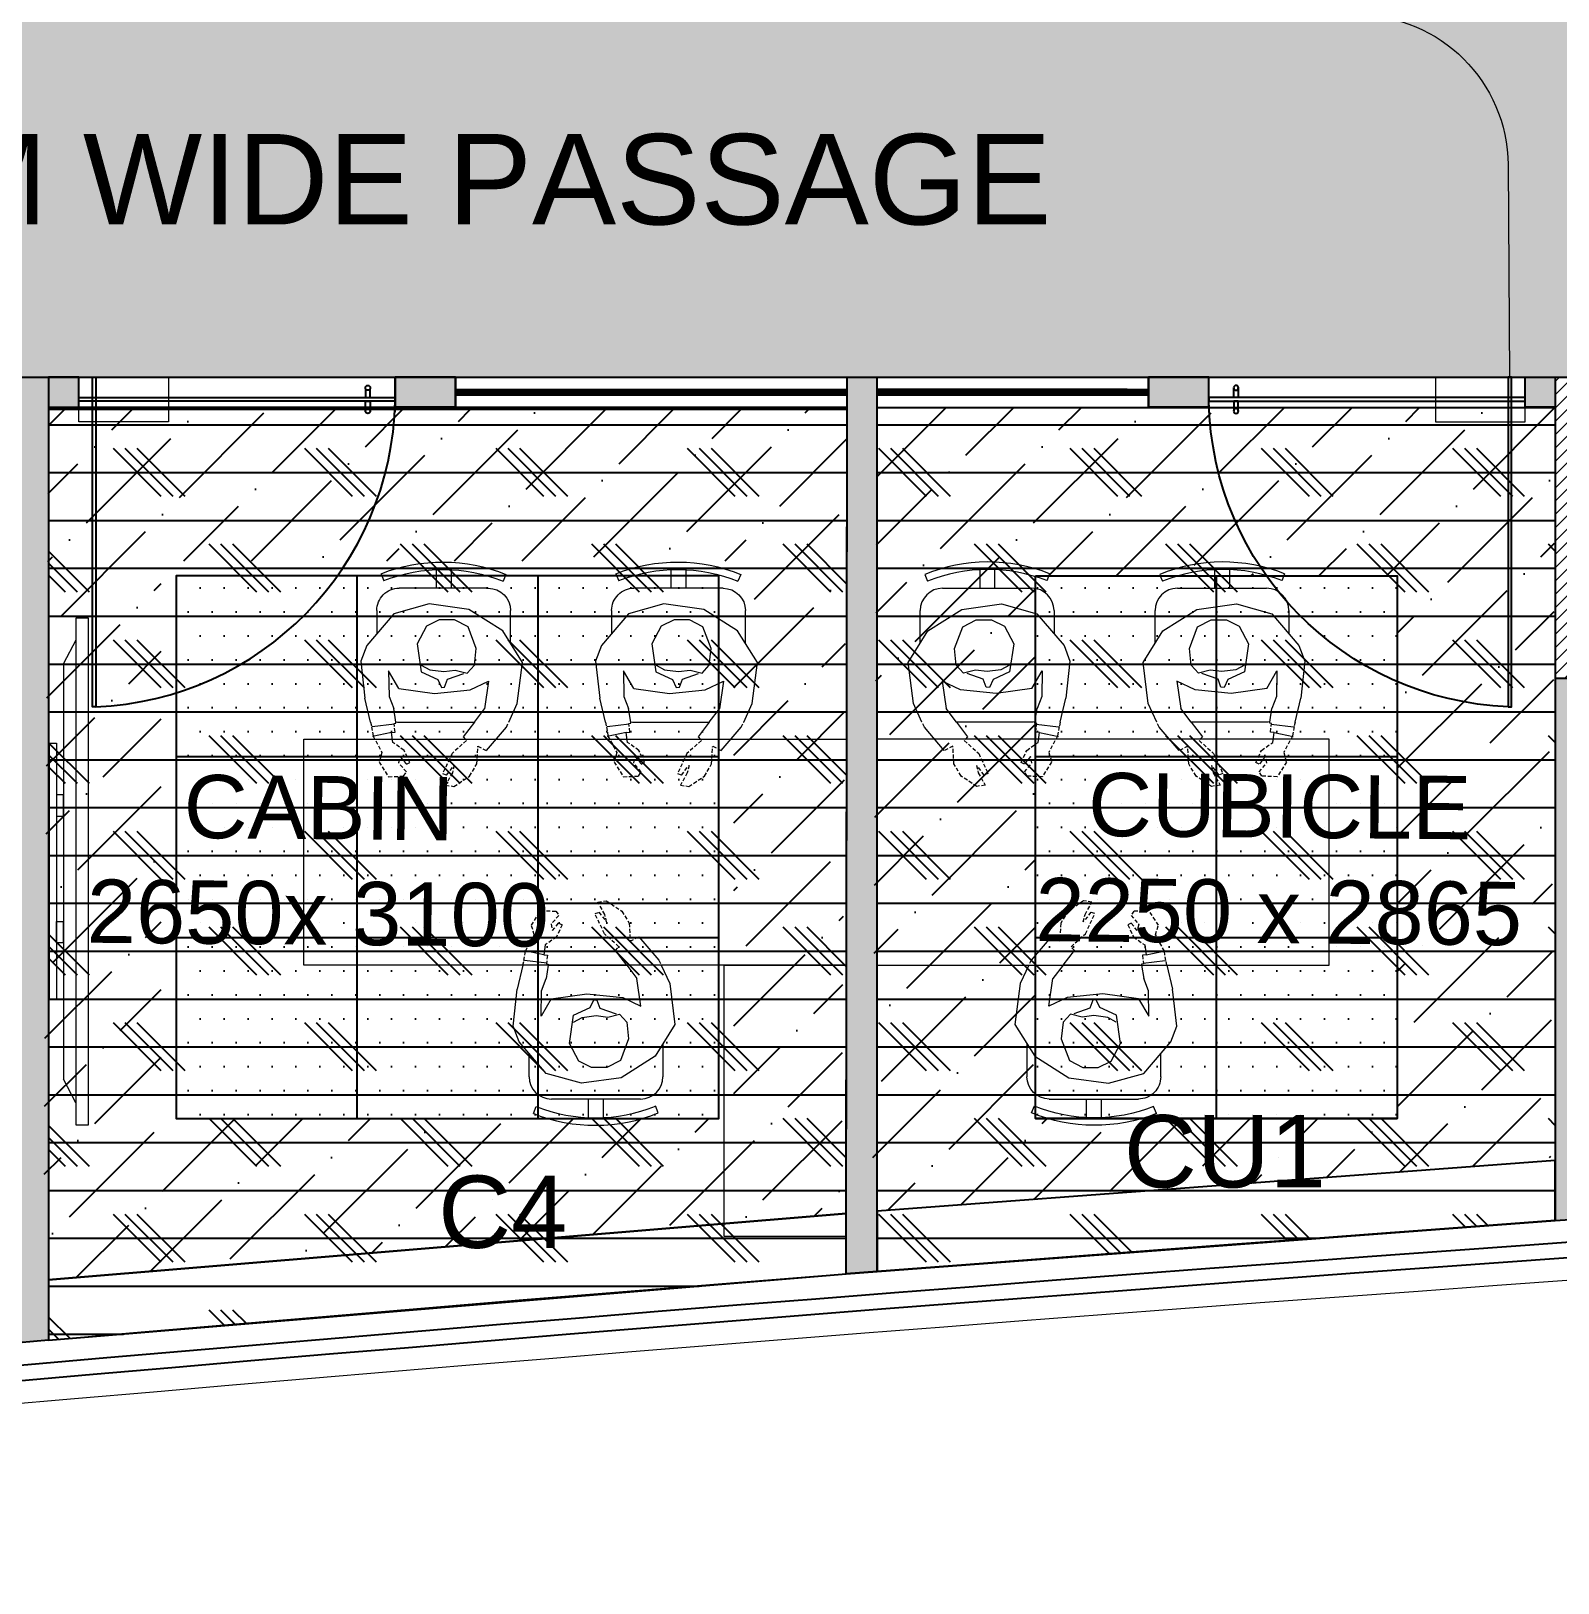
# Model space of a CAD drawing. Header units: millimetres. Extents: x 263321 to 2483465, y 33647 to 614421.
# Drawn here: x 2345339 to 2350406, y 376682 to 381830 of the extents above; entities that cross this region are included whole.
import ezdxf

# ---------------------------------------------------------------- set-up
doc = ezdxf.new("R2010")
doc.units = ezdxf.units.MM
doc.linetypes.add('( Hidden )', pattern=[0.375, 0.25, -0.125])
doc.linetypes.add('DASHED', pattern=[0.75, 0.5, -0.25])
for name, color, linetype, lineweight in [('A-DOOR-FULL', 40, 'Continuous', 18), ('A-FURN-HUMAN', 252, 'Continuous', 9), ('A-FURN-MODULAR-', 6, 'Continuous', 9), ('A-FURN-MODULAR-CHAIR', 5, 'Continuous', 5), ('A-FURN-MODULAR-TABLETOP', 250, 'Continuous', 13), ('A-GLASS PARTITION', 5, 'Continuous', 18), ('A-GYPSUM PARTITION', 250, 'Continuous', 35), ('A-PLAN-COLUMN', 3, 'Continuous', 0), ('A-PLAN-RCC-HATCH', 8, 'Continuous', 13), ('A-PLAN-THIN', 251, 'Continuous', 15), ('PARTITION DIM.', 7, 'Continuous', 30), ('TOA- AV', 7, 'Continuous', 9), ('TOA-FL-CPT-1', 8, 'Continuous', 5)]:
    doc.layers.add(name, color=color, linetype=linetype, lineweight=lineweight)
for name, color, linetype in [('A-PLAN -GLASS FRAME', 4, 'Continuous'), ('A-PLAN-TEXT', 4, 'Continuous'), ('CEILING TOA', 250, 'Continuous'), ('DOOR', 5, 'Continuous'), ('FIN WALL GRAPHIC', 10, 'Continuous'), ('FLOORING TOA', 7, 'Continuous'), ('PARTITION GYPSUM', 250, 'Continuous'), ('TEXT', 250, 'Continuous'), ('TOA-FC-MODULAR', 7, 'Continuous')]:
    doc.layers.add(name, color=color, linetype=linetype)
doc.styles.add('ARIAL', font='arial.ttf')
pattern_1 = [(45, (13069.08, -8478.74), (84.189901, 308.696304), [396.875, -79.375, 0, -79.375])]
pattern_2 = [(0, (13069.08, -8478.74), (39.6875, 79.375), [0, -79.375])]

# ---------------------------------------------------------------- blocks, each defined once
blk = doc.blocks.new('Human Figure')
at = {"layer": 'A-FURN-HUMAN', "lineweight": 5}
for p, q in [((4616.22, 5779.49), (4621.49, 5780.21, 0)), ((4616.22, 5779.49), (4621.49, 5780.21, 0)), ((4621.49, 5780.21, 0), (4626.18, 5778.89, 0)), ((4621.49, 5780.21, 0), (4626.18, 5778.89, 0)), ((4611.71, 5776.63, 0), (4616.22, 5779.49)), ((4611.71, 5776.63, 0), (4616.22, 5779.49)), ((4626.18, 5778.89, 0), (4629.77, 5774.69, 0)), ((4626.18, 5778.89, 0), (4629.77, 5774.69, 0)), ((4609.08, 5772.43, 0), (4611.71, 5776.63, 0)), ((4609.08, 5772.43, 0), (4611.71, 5776.63, 0)), ((4629.77, 5774.69, 0), (4630.56, 5772.63, 0)), ((4629.77, 5774.69, 0), (4630.56, 5772.63, 0)), ((4609.78, 5766.99, 0), (4609.08, 5772.43, 0)), ((4609.78, 5766.99, 0), (4609.08, 5772.43, 0)), ((4630.56, 5772.63, 0), (4630.01, 5767.72, 0)), ((4630.56, 5772.63, 0), (4630.01, 5767.72, 0)), ((4616.02, 5768.83), (4613.59, 5769.99, 0)), ((4613.59, 5769.99, 0), (4614.12, 5766.32, 0)), ((4616.02, 5768.83), (4613.59, 5769.99, 0)), ((4613.59, 5769.99, 0), (4614.12, 5766.32, 0)), ((4626.86, 5771.32, 0), (4626.81, 5767.94)), ((4626.86, 5771.32, 0), (4626.81, 5767.94)), ((4620.77, 5768.32, 0), (4616.02, 5768.83)), ((4620.77, 5768.32, 0), (4616.02, 5768.83)), ((4625.5, 5769.01, 0), (4620.77, 5768.32, 0)), ((4625.5, 5769.01, 0), (4620.77, 5768.32, 0)), ((4626.81, 5767.94), (4626.19, 5766.32, 0)), ((4626.81, 5767.94), (4626.19, 5766.32, 0)), ((4629.26, 5764.54), (4630.01, 5767.72, 0)), ((4629.26, 5764.54), (4630.01, 5767.72, 0)), ((4610.91, 5764.54), (4609.78, 5766.99, 0)), ((4610.91, 5764.54), (4609.78, 5766.99, 0)), ((4615.48, 5764.54), (4614.12, 5766.32, 0)), ((4615.48, 5764.54), (4614.12, 5766.32, 0)), ((4625.89, 5764.54), (4626.19, 5766.32, 0)), ((4625.89, 5764.54), (4626.19, 5766.32, 0)), ((4613.88, 5760.76, 0), (4611.23, 5763.85, 0)), ((4613.88, 5760.76, 0), (4611.23, 5763.85, 0)), ((4615.48, 5764.54), (4616.97, 5762.59)), ((4615.48, 5764.54), (4616.97, 5762.59)), ((4626.5, 5763.17, 0), (4626.01, 5763.22, 0)), ((4626.5, 5763.17, 0), (4626.01, 5763.22, 0)), ((4626.32, 5761.85, 0), (4626.5, 5763.17, 0)), ((4626.32, 5761.85, 0), (4626.5, 5763.17, 0))]:
    blk.add_line(p, q, dxfattribs=at)
at = {"layer": 'A-FURN-HUMAN', "linetype": '( Hidden )', "lineweight": 5, "ltscale": 2}
for p, q in [((4611.23, 5763.85, 0), (4610.91, 5764.54, 0)), ((4611.23, 5763.85, 0), (4610.91, 5764.54, 0)), ((4626.01, 5763.22, 0), (4626.14, 5764.36, 0)), ((4626.01, 5763.22, 0), (4626.14, 5764.36, 0)), ((4629.12, 5763.93, 0), (4628.92, 5762.69, 0)), ((4629.12, 5763.93, 0), (4628.92, 5762.69, 0)), ((4629.26, 5764.54, 0), (4629.12, 5763.93, 0)), ((4629.26, 5764.54, 0), (4629.12, 5763.93, 0)), ((4616.97, 5762.59), (4616.53, 5762.09)), ((4616.97, 5762.59), (4616.53, 5762.09)), ((4616.53, 5762.09), (4618.44, 5760.37, 0)), ((4616.53, 5762.09), (4618.44, 5760.37, 0)), ((4624.81, 5760.79, 0), (4626.32, 5761.85, 0)), ((4624.81, 5760.79, 0), (4626.32, 5761.85, 0)), ((4628.92, 5762.69, 0), (4627.75, 5760.5, 0)), ((4628.92, 5762.69, 0), (4627.75, 5760.5, 0)), ((4615.02, 5761.34, 0), (4613.88, 5760.76, 0)), ((4615.02, 5761.34, 0), (4613.88, 5760.76, 0)), ((4615.16, 5758.98, 0), (4615.02, 5761.34, 0)), ((4615.16, 5758.98, 0), (4615.02, 5761.34, 0)), ((4618.44, 5760.37, 0), (4619.69, 5757.7, 0)), ((4618.44, 5760.37, 0), (4619.69, 5757.7, 0)), ((4624.06, 5759.18, 0), (4624.81, 5760.79, 0)), ((4624.06, 5759.18, 0), (4624.81, 5760.79, 0)), ((4625.32, 5759.95, 0), (4624.51, 5758.96, 0)), ((4625.32, 5759.95, 0), (4624.51, 5758.96, 0)), ((4625.51, 5759.11, 0), (4625.32, 5759.95, 0)), ((4625.51, 5759.11, 0), (4625.32, 5759.95, 0)), ((4627.75, 5760.5, 0), (4628.12, 5759.23, 0)), ((4627.75, 5760.5, 0), (4628.12, 5759.23, 0)), ((4616.12, 5757.36), (4615.16, 5758.98, 0)), ((4616.12, 5757.36), (4615.16, 5758.98, 0)), ((4619.17, 5757.51, 0), (4618.16, 5758.8, 0)), ((4618.16, 5758.8, 0), (4618.39, 5757.81, 0)), ((4619.17, 5757.51, 0), (4618.16, 5758.8, 0)), ((4618.16, 5758.8, 0), (4618.39, 5757.81, 0)), ((4618.39, 5757.81, 0), (4619.31, 5756.18, 0)), ((4618.39, 5757.81, 0), (4619.31, 5756.18, 0)), ((4619.69, 5757.7, 0), (4619.17, 5757.51, 0)), ((4619.69, 5757.7, 0), (4619.17, 5757.51, 0)), ((4624.51, 5758.96, 0), (4624.06, 5759.18, 0)), ((4624.51, 5758.96, 0), (4624.06, 5759.18, 0)), ((4624.5, 5757.93, 0), (4625.51, 5759.11, 0)), ((4624.5, 5757.93, 0), (4625.51, 5759.11, 0)), ((4624.87, 5757.37, 0), (4624.5, 5757.93, 0)), ((4624.87, 5757.37, 0), (4624.5, 5757.93, 0)), ((4628.12, 5759.23, 0), (4626.89, 5757.28, 0)), ((4628.12, 5759.23, 0), (4626.89, 5757.28, 0)), ((4618.19, 5756, 0), (4616.12, 5757.36)), ((4618.19, 5756, 0), (4616.12, 5757.36)), ((4619.31, 5756.18, 0), (4618.19, 5756, 0)), ((4619.31, 5756.18, 0), (4618.19, 5756, 0)), ((4626.89, 5757.28, 0), (4624.87, 5757.37, 0)), ((4626.89, 5757.28, 0), (4624.87, 5757.37, 0))]:
    blk.add_line(p, q, dxfattribs=at)
at = {"layer": 'A-FURN-HUMAN', "linetype": '( Hidden )', "lineweight": 5, "ltscale": 3}
for p, q in [((4625.9, 5764.39, 0), (4625.89, 5764.57, 0)), ((4625.9, 5764.39, 0), (4625.89, 5764.57, 0)), ((4626.14, 5764.36, 0), (4625.9, 5764.39, 0)), ((4626.14, 5764.36, 0), (4625.9, 5764.39, 0))]:
    blk.add_line(p, q, dxfattribs=at)
at = {"layer": 'A-FURN-HUMAN', "lineweight": 5, "elevation": 0}
for points in [[(4622.54, 5772.08), (4621.4, 5771.49), (4619.55, 5771.23), (4618.01, 5771.43), (4616.44, 5771.03), (4615.47, 5772.11), (4615.23, 5774.3), (4616.32, 5777.18), (4618.11, 5778.11), (4620.14, 5778.11), (4621.85, 5777.26), (4623.09, 5774.92), (4622.55, 5771.19), (4620.35, 5770.17), (4619.86, 5769.12), (4619.43, 5769.17), (4619.04, 5770.23), (4616.9, 5771)], [(4622.54, 5772.08), (4621.4, 5771.49), (4619.55, 5771.23), (4618.01, 5771.43), (4616.44, 5771.03), (4615.47, 5772.11), (4615.23, 5774.3), (4616.32, 5777.18), (4618.11, 5778.11), (4620.14, 5778.11), (4621.85, 5777.26), (4623.09, 5774.92), (4622.55, 5771.19), (4620.35, 5770.17), (4619.86, 5769.12), (4619.43, 5769.17), (4619.04, 5770.23), (4616.9, 5771)], [(4625.5, 5769.01), (4626.86, 5771.32)], [(4625.5, 5769.01), (4626.86, 5771.32)], [(4626.09, 5764.27), (4629.04, 5763.91)], [(4626.09, 5764.27), (4629.04, 5763.91)], [(4626.5, 5763.17), (4629.02, 5762.63)], [(4626.5, 5763.17), (4629.02, 5762.63)]]:
    blk.add_lwpolyline(points, dxfattribs=at)
at = {"layer": 'A-FURN-MODULAR-CHAIR', "color": 18, "lineweight": 15, "true_color": 0x000000}
for p, q in [((4613.64, 5782.3, 0), (4625.48, 5782.3, 0)), ((4610.68, 5774.98, 0), (4610.68, 5779.34, 0)), ((4628.44, 5779.34, 0), (4628.44, 5776.24, 0))]:
    blk.add_line(p, q, dxfattribs=at)
at = {"layer": 'A-FURN-MODULAR-CHAIR', "lineweight": 15}
for p, q in [((4613.64, 5782.3, 0), (4625.48, 5782.3, 0)), ((4610.68, 5774.98, 0), (4610.68, 5779.34, 0)), ((4628.44, 5779.34, 0), (4628.44, 5776.24, 0))]:
    blk.add_line(p, q, dxfattribs=at)
at = {"layer": 'A-FURN-MODULAR-CHAIR', "color": 18, "lineweight": 15, "true_color": 0x000000, "elevation": 0}
for points in [[(4618.58, 5784.79), (4618.58, 5782.3)], [(4620.56, 5784.79), (4620.56, 5782.3)], [(4627.86, 5784.22), (4627.49, 5783.3)], [(4611.29, 5784.13), (4611.67, 5783.22)]]:
    blk.add_lwpolyline(points, dxfattribs=at)
at = {"layer": 'A-FURN-MODULAR-CHAIR', "lineweight": 15, "elevation": 0}
for points in [[(4618.58, 5784.79), (4618.58, 5782.3)], [(4620.56, 5784.79), (4620.56, 5782.3)], [(4627.86, 5784.22), (4627.49, 5783.3)], [(4611.29, 5784.13), (4611.67, 5783.22)]]:
    blk.add_lwpolyline(points, dxfattribs=at)
at = {"layer": 'A-FURN-MODULAR-CHAIR', "color": 18, "lineweight": 15, "true_color": 0x000000, "elevation": 0}
blk.add_lwpolyline([(4625.89, 5764.57, -0.034638), (4625.48, 5764.54), (4615.48, 5764.54)], format="xyb", dxfattribs=at)
at = {"layer": 'A-FURN-MODULAR-CHAIR', "lineweight": 15, "elevation": 0}
blk.add_lwpolyline([(4625.89, 5764.57, -0.034638), (4625.48, 5764.54), (4615.48, 5764.54)], format="xyb", dxfattribs=at)
at = {"layer": 'A-FURN-MODULAR-CHAIR', "color": 18, "lineweight": 15, "true_color": 0x000000}
for centre, radius, start, end in [((4619.68, 5763.49, 0), 22.29, 68.458, 112.0994), ((4619.68, 5763.49, 0), 21.3, 68.4839, 112.0994), ((4613.64, 5779.34, 0), 2.96, 90.0001, 180.0001), ((4625.48, 5779.34, 0), 2.96, 0.0001, 90.0001)]:
    blk.add_arc(centre, radius, start, end, dxfattribs=at)
at = {"layer": 'A-FURN-MODULAR-CHAIR', "lineweight": 15}
for centre, radius, start, end in [((4619.68, 5763.49, 0), 22.29, 68.458, 112.0994), ((4619.68, 5763.49, 0), 21.3, 68.4839, 112.0994), ((4613.64, 5779.34, 0), 2.96, 90.0001, 180.0001), ((4625.48, 5779.34, 0), 2.96, 0.0001, 90.0001)]:
    blk.add_arc(centre, radius, start, end, dxfattribs=at)
blk = doc.blocks.new('ychgc')
at = {"layer": 'A-FURN-MODULAR-TABLETOP', "lineweight": 20}
blk.add_lwpolyline([(549950.7, 23375.4), (549950.7, 25175.4), (549200.7, 25175.4), (549200.7, 23375.4)], close=True, dxfattribs=at)
at = {"layer": 'A-FURN-MODULAR-TABLETOP', "color": 161, "linetype": 'ByBlock', "yscale": 25.00000000000001}
for p, xscale, zscale, rotation in [((693272.4, -90759, 0), 25.00000000000001, 25.00000000000001, 90.00728931026865), ((405822.5, -91264.6, 0), -25.00000000000001, 25, 269.9927106897313), ((693272.4, -91538.4, 0), 25.00000000000001, 25.00000000000001, 90.00728931026865)]:
    blk.add_blockref('Human Figure', p, dxfattribs=dict(at, xscale=xscale, zscale=zscale, rotation=rotation))
blk = doc.blocks.new('Columns')
at = {"layer": 'A-PLAN-RCC-HATCH'}
h = blk.add_hatch(dxfattribs=at)
h.set_pattern_fill('ANSI31', color=256, scale=250, style=0)
h.set_pattern_definition([(45, (414397.9, -623762.232), (-22.0970869, 22.0970869), [])])
h.paths.add_polyline_path([(-26160.3, -31463), (-25160.3, -31463), (-25160.3, -30463), (-26160.3, -30463)])
at = {"layer": 'A-PLAN-COLUMN', "elevation": 0}
blk.add_lwpolyline([(-26160.3, -31463), (-25160.3, -31463), (-25160.3, -30463), (-26160.3, -30463)], close=True, dxfattribs=at)
blk = doc.blocks.new('door-3f-01')
at = {"layer": 'A-FURN-MODULAR-', "color": 252, "linetype": 'DASHED', "ltscale": 120, "true_color": 0x939598}
blk.add_lwpolyline([(0, 0), (-10.2, 0), (-10.2, 5.08), (0, 5.08), (0, 0)], dxfattribs=at)
at = {"layer": 'A-GLASS PARTITION', "color": 5}
blk.add_line((-36, 0), (-36, 4), dxfattribs=at)
at = {"layer": 'DOOR', "elevation": 0}
blk.add_lwpolyline([(-1.95, 37.5), (-1.55, 37.5), (-1.55, 0), (-1.95, 0)], close=True, dxfattribs=at)
at = {"layer": 'DOOR'}
for points in [[(-32.64, 3.74), (-32.64, 2.74), (-33.14, 2.74), (-33.14, 3.74)], [(-32.64, 1.34), (-32.64, 2.34), (-33.14, 2.34), (-33.14, 1.34)]]:
    blk.add_lwpolyline(points, dxfattribs=at)
blk.add_lwpolyline([(-36, 2.34), (-36, 2.74), (0, 2.74), (0, 2.34)], close=True, dxfattribs=at)
for centre in [(-32.89, 3.86), (-32.89, 1.22)]:
    blk.add_circle(centre, 0.278, dxfattribs=at)
at = {"layer": 'DOOR', "color": 252, "true_color": 0x939598}
blk.add_arc((-0.52, 2.04, 0), 35.48, 92.2973, 178.8766, dxfattribs=at)
blk = doc.blocks.new('A$C60412B90')
at = {"layer": 'TOA- AV', "color": 6}
for p, q in [((-37.2, 55.5), (29.9, 91)), ((1280.2, 55.5), (1213.1, 91)), ((-100, 55.5), (1343, 55.5))]:
    blk.add_line(p, q, dxfattribs=at)
at = {"layer": 'TOA- AV', "color": 30, "true_color": 0xf8991e}
blk.add_line((256.5, 111), (986.5, 111), dxfattribs=at)
at = {"layer": 'TOA- AV', "color": 6}
for points in [[(29.9, 91), (1213.1, 91)], [(1343, 55.5), (1343, 20), (-100, 20), (-100, 55.5)]]:
    blk.add_lwpolyline(points, dxfattribs=at)
at = {"layer": 'TOA- AV', "color": 30, "true_color": 0xf8991e}
for points in [[(986.5, 111), (986.5, 131), (256.5, 131), (256.5, 111)], [(403.4, 91), (464.2, 91)], [(825.1, 91), (764.2, 91)]]:
    blk.add_lwpolyline(points, dxfattribs=at)
for points in [[(403.4, 111), (464.2, 111), (464.2, 91), (403.4, 91)], [(825.1, 111), (764.2, 111), (764.2, 91), (825.1, 91)]]:
    blk.add_lwpolyline(points, close=True, dxfattribs=at)

msp = doc.modelspace()

# ---------------------------------------------------------------- hatches: boundary and pattern name
at = {"layer": 'A-GYPSUM PARTITION'}
h = msp.add_hatch(color=20, dxfattribs=at)
h.dxf.hatch_style = 1
h.paths.add_polyline_path([(2345296.995, 380682.059), (2345196.99, 380682.059), (2345197, 380582.059), (2345296.995, 380582.059)])
h.paths.add_polyline_path([(2345497, 380682.059), (2345396.995, 380682.059), (2345396.995, 380582.059), (2345496.99, 380582.059)])
h.paths.add_polyline_path([(2350396.796, 380682.059), (2350296.796, 380682.059), (2350296.796, 380582.059), (2350396.796, 380582.059)])
h = msp.add_hatch(color=20, dxfattribs=at)
h.dxf.hatch_style = 1
edge = h.paths.add_edge_path()
edge.add_line((2345396.995, 377487.039), (2345396.995, 380682.058))
edge.add_line((2345396.995, 380682.058), (2345296.995, 380682.058))
edge.add_line((2345296.995, 380682.058), (2345296.995, 377478.284))
edge.add_arc((2372796.483, 63978.283), 314703.785, 94.99474482, 95.01302073, ccw=False)
h = msp.add_hatch(color=20, dxfattribs=at)
h.dxf.hatch_style = 1
h.paths.add_polyline_path([(2346546.995, 380682.057), (2346747.157, 380682.057), (2346747.157, 380582.066), (2346546.995, 380582.066)])
h = msp.add_hatch(color=20, dxfattribs=at)
h.dxf.hatch_style = 1
h.paths.add_polyline_path([(2348146.772, 380682.058), (2348046.764, 380682.058), (2348044.141, 377707.137), (2348146.523, 377715.198), (2348146.598, 378607.469), (2348146.514, 378607.469), (2348146.514, 379357.469)])
h = msp.add_hatch(color=20, dxfattribs=at)
h.dxf.hatch_style = 1
h.paths.add_polyline_path([(2349246.799, 380682.248), (2349046.799, 380682.248), (2349046.799, 380582.248), (2349246.799, 380582.248)])
h = msp.add_hatch(color=20, dxfattribs=at)
h.dxf.hatch_style = 1
h.paths.add_polyline_path([(2350396.796, 377883.884), (2350496.796, 377891.004), (2350496.796, 379682.052), (2350396.796, 379682.052)])
at = {"layer": 'CEILING TOA', "true_color": 0x939598}
h = msp.add_hatch(dxfattribs=at)
h.set_pattern_fill('ANSI36', color=252, scale=50)
h.set_pattern_definition(pattern_1)
h.paths.add_polyline_path([(2347670.757, 380072.733), (2345770.757, 380072.733), (2345770.757, 378222.733), (2347670.757, 378222.733)], flags=16)
h.paths.add_polyline_path([(2348046.758, 380574.161), (2345396.995, 380574.161), (2345380.46, 377685.906), (2348027.606, 377906.004)])
h = msp.add_hatch(dxfattribs=at)
h.set_pattern_fill('ANSI36', color=252, scale=50)
h.set_pattern_definition(pattern_1)
h.paths.add_polyline_path([(2348671.841, 380022.733), (2349871.761, 380022.733), (2349871.761, 378222.733), (2348671.68, 378222.733)], flags=16)
h.paths.add_polyline_path([(2348146.763, 380581.35), (2350396.796, 380581.35), (2350381.868, 378082.578), (2348131.596, 377913.892)])
h = msp.add_hatch(dxfattribs=at)
h.set_pattern_fill('DOTS', color=252, scale=50)
h.set_pattern_definition(pattern_2)
h.paths.add_polyline_path([(2347620.757, 380022.733), (2345820.757, 380022.733), (2345820.757, 378222.733), (2347620.757, 378222.733)])
h = msp.add_hatch(dxfattribs=at)
h.set_pattern_fill('DOTS', color=252, scale=50)
h.set_pattern_definition(pattern_2)
h.paths.add_polyline_path([(2348671.841, 380022.733), (2349871.761, 380022.733), (2349871.761, 378222.733), (2348671.68, 378222.733)])
at = {"layer": 'FLOORING TOA', "true_color": 0x2776bb}
h = msp.add_hatch(dxfattribs=at)
h.set_pattern_fill('CORK', color=152, scale=50)
h.set_pattern_definition([(0, (0, 0), (0, 158.75), []), (135, (79.38, -79.38), (-317.50014, -317.50014), [224.5065, -224.5065]), (135, (119.06, -79.38), (-317.50014, -317.50014), [224.5065, -224.5065]), (135, (158.75, -79.38), (-317.50014, -317.50014), [224.5065, -224.5065])])
h.paths.add_polyline_path([(2348146.772, 380581.35), (2350396.796, 380581.35), (2350396.796, 377883.884), (2348146.523, 377715.198)])
h.paths.add_polyline_path([(2348046.764, 380581.174), (2345396.995, 380581.174), (2345396.995, 377487.039), (2348044.141, 377707.137)])
at = {"layer": 'TOA-FC-MODULAR'}
h = msp.add_hatch(color=252, dxfattribs=at)
h.dxf.hatch_style = 1
h.paths.add_polyline_path([(2346546.995, 380682.057), (2346747.157, 380682.057), (2346747.157, 380582.066), (2346546.995, 380582.066)])
h = msp.add_hatch(dxfattribs=at)
h.set_pattern_fill('_USER', color=8, scale=600, double=1, pattern_type=0)
h.set_pattern_definition([(0, (2347620.76, 380022.73), (0, 600), []), (90, (2347620.76, 380022.73), (-600, 4e-14), [])])
h.paths.add_polyline_path([(2347620.757, 380022.733), (2345820.757, 380022.733), (2345820.757, 378222.733), (2347620.757, 378222.733)])
h = msp.add_hatch(dxfattribs=at)
h.set_pattern_fill('_USER', color=8, scale=600, double=1, pattern_type=0)
h.set_pattern_definition([(0, (2349871.76, 380022.73), (0, 600), []), (90, (2349871.76, 380022.73), (-600, 4e-14), [])])
h.paths.add_polyline_path([(2348671.841, 380022.733), (2349871.761, 380022.733), (2349871.761, 378222.733), (2348671.68, 378222.733)])
at = {"layer": 'TOA-FL-CPT-1', "true_color": 0xc7c8ca}
h = msp.add_hatch(dxfattribs=at)
h.set_pattern_fill('AR-PARQ1', color=9, scale=3)
h.set_pattern_definition([(90, (90021.1, 24147), (-914.4, 914.4), [914.4, -914.4]), (90, (90173.5, 24147), (-914.4, 914.4), [914.4, -914.4]), (90, (90325.9, 24147), (-914.4, 914.4), [914.4, -914.4]), (90, (90478.3, 24147), (-914.4, 914.4), [914.4, -914.4]), (90, (90630.7, 24147), (-914.4, 914.4), [914.4, -914.4]), (90, (90783.1, 24147), (-914.4, 914.4), [914.4, -914.4]), (90, (90935.5, 24147), (-914.4, 914.4), [914.4, -914.4]), (0, (90021.1, 25061.4), (914.4, -914.4), [914.4, -914.4]), (0, (90021.1, 25213.8), (914.4, -914.4), [914.4, -914.4]), (0, (90021.1, 25366.2), (914.4, -914.4), [914.4, -914.4]), (0, (90021.1, 25518.6), (914.4, -914.4), [914.4, -914.4]), (0, (90021.1, 25671), (914.4, -914.4), [914.4, -914.4]), (0, (90021.1, 25823.4), (914.4, -914.4), [914.4, -914.4]), (0, (90021.1, 25975.8), (914.4, -914.4), [914.4, -914.4])])
edge = h.paths.add_edge_path()
edge.add_arc((2396128.727, -119195.432), 546828.493, 90.92532943, 95.29958843)
edge.add_line((2345621.769, 425295.567), (2345621.769, 409482.052))
edge.add_line((2345621.769, 409482.052), (2347129.201, 409481.857))
edge.add_arc((2347102.083, 408732.348), 750, 0, 87.9279, ccw=False)
edge.add_line((2347852.083, 408732.348), (2347852.23, 389991.103))
edge.add_line((2347852.23, 389991.103), (2342396.706, 389991.103))
edge.add_line((2342396.706, 389991.103), (2342397.172, 380682.159))
edge.add_line((2342397.172, 380682.159), (2351396.796, 380682.159))
edge.add_line((2351396.796, 380682.159), (2351396.796, 379682.052))
edge.add_line((2351396.796, 379682.052), (2350496.796, 379682.052))
edge.add_line((2350496.796, 379682.052), (2350496.796, 377891.004))
edge.add_arc((2372893.597, 61240.666), 317441.417, 85.95303216, 94.04581501, ccw=False)
edge.add_line((2395296.77, 377890.553), (2395296.77, 379682.052))
edge.add_line((2395296.77, 379682.052), (2394396.796, 379682.052))
edge.add_line((2394396.796, 379682.052), (2394396.796, 380682.052))
edge.add_line((2394396.796, 380682.052), (2405177.531, 380682.052))
edge.add_line((2405177.531, 380682.052), (2405177.531, 389182.052))
edge.add_line((2405177.531, 389182.052), (2406496.796, 389182.052))
edge.add_line((2406496.796, 389182.052), (2406496.796, 383082.052))
edge.add_line((2406496.796, 383082.052), (2408136.796, 383082.052))
edge.add_line((2408136.796, 383082.052), (2408136.796, 389182.052))
edge.add_line((2408136.796, 389182.052), (2413779.159, 389181.861))
edge.add_line((2413779.159, 389181.861), (2414010.251, 390682.052))
edge.add_line((2414010.251, 390682.052), (2405396.796, 390682.052))
edge.add_line((2405396.796, 390682.052), (2405396.796, 411581.926))
edge.add_line((2405396.796, 411581.926), (2403146.796, 411581.926))
edge.add_arc((2403146.796, 411881.926), 300, 180, 270, ccw=False)
edge.add_line((2402846.796, 411881.926), (2402846.796, 413382.052))
edge.add_arc((2403146.796, 413382.052), 300, 90, 180, ccw=False)
edge.add_line((2403146.796, 413682.052), (2417553.202, 413682.052))
edge.add_line((2417553.202, 413682.052), (2417799.7, 415282.257))
edge.add_line((2417799.7, 415282.257), (2411837.001, 415281.729))
edge.add_line((2411837.001, 415281.729), (2411837.001, 417657.174))
edge.add_line((2411837.001, 417657.174), (2416421.528, 417657.174))
edge.add_line((2416421.528, 417657.174), (2416421.528, 418657.174))
edge.add_line((2416421.528, 418657.174), (2411836.796, 418657.174))
edge.add_line((2411836.796, 418657.174), (2411836.796, 421262.052))
edge.add_line((2411836.796, 421262.052), (2410296.796, 421262.052))
edge.add_line((2410296.796, 421262.052), (2410296.796, 415281.575))
edge.add_line((2410296.796, 415281.575), (2402846.796, 415281.575))
edge.add_line((2402846.796, 415281.575), (2402846.796, 424532.052))
edge.add_line((2402846.796, 424532.052), (2402846.796, 424581.286))
edge.add_line((2402846.796, 424581.286), (2395396.796, 424582.052))
edge.add_line((2395396.796, 424582.052), (2395396.796, 423682.052))
edge.add_line((2395396.796, 423682.052), (2394396.796, 423682.052))
edge.add_line((2394396.796, 423682.052), (2394396.796, 424581.86))
edge.add_line((2394396.796, 424581.86), (2387296.514, 424582.052))
edge.add_line((2387296.514, 424582.052), (2387297.806, 427561.749))
h.paths.add_polyline_path([(2357571.796, 409582.052), (2403896.373, 409582.052), (2403899.547, 394952.31), (2375096.795, 394783.782), (2375096.795, 396862.052), (2373596.796, 396864.771), (2373596.796, 394782.052), (2369971.795, 394800.838), (2370046.875, 396862.052), (2368385.069, 396703.686), (2368471.796, 394819.625), (2357571.796, 394782.052)], flags=16)
h.paths.add_polyline_path([(2363596.796, 414832.306), (2384296.459, 414782.218), (2384296.434, 411581.926), (2384538.462, 411581.927), (2384538.462, 409582.052), (2378653.494, 409582.052), (2378650.056, 411581.898), (2363596.796, 411631.98)], flags=16)
h.paths.add_polyline_path([(2392707.043, 411682.849), (2384396.821, 411683.632), (2384396.821, 414782.218), (2392707.043, 414781.434)], flags=16)
h.paths.add_polyline_path([(2400346.796, 422010.357), (2401546.802, 422010.357), (2401546.802, 416210.358), (2400346.796, 416210.358)], flags=16)
h.paths.add_polyline_path([(2349453.189, 392877.837), (2349451.159, 392879.273), (2349451.159, 390061.804), (2349453.189, 390060.368)], flags=16)
h.paths.add_polyline_path([(2379396.791, 389980.182), (2384396.796, 389980.182), (2384396.796, 392980.182), (2379396.791, 392980.182)], flags=16)

# ---------------------------------------------------------------- linework, layer by layer
at = {"layer": 'A-FURN-MODULAR-TABLETOP', "lineweight": 0, "ltscale": 12, "elevation": 0.05}
msp.add_lwpolyline([(2349351.335, 392978.875), (2349351.335, 389288.213, -0.41421356), (2348851.335, 388788.213), (2343596.706, 388788.213), (2343596.706, 382383.052, 0.41421356), (2344096.706, 381883.052), (2349740.085, 381883.052, -0.41223782), (2350240.074, 381386.427), (2350244.829, 380682.061)], format="xyb", dxfattribs=at)
at = {"layer": 'A-FURN-MODULAR-TABLETOP', "lineweight": 20, "elevation": 0}
for points in [[(2348146.608, 378731.137), (2349646.737, 378731.137), (2349646.737, 379481.137), (2348146.608, 379481.137)], [(2347638.864, 378731.137), (2348044.141, 378731.137), (2348044.141, 377831.137), (2347638.864, 377831.137)]]:
    msp.add_lwpolyline(points, close=True, dxfattribs=at)
at = {"layer": 'A-GLASS PARTITION', "ltscale": 5, "const_width": 25}
for points, elevation in [([(2346747.157, 380631.592), (2348046.764, 380631.552)], 0), ([(2348146.772, 380631.728), (2349045.885, 380631.687)], 0.05)]:
    msp.add_lwpolyline(points, dxfattribs=dict(at, elevation=elevation))
at = {"layer": 'A-GLASS PARTITION', "linetype": 'ByBlock', "ltscale": 5, "elevation": 0}
msp.add_lwpolyline([(2346747.157, 380682.066), (2346747.157, 380581.214), (2348046.764, 380581.174), (2348046.764, 380681.929), (2346747.157, 380681.97)], dxfattribs=at)
at = {"layer": 'A-GLASS PARTITION', "linetype": 'ByBlock', "ltscale": 5, "elevation": 0.05}
msp.add_lwpolyline([(2348146.772, 380682.106), (2348146.772, 380581.35), (2349045.885, 380581.309), (2349045.885, 380682.065)], close=True, dxfattribs=at)
at = {"layer": 'A-PLAN -GLASS FRAME', "ltscale": 500, "elevation": 0}
msp.add_lwpolyline([(2406321.796, 376765.531), (2406321.796, 376815.822, 0.05338909), (2339321.796, 376821.243), (2339321.796, 394707.052), (2339271.796, 394707.052), (2339271.796, 376765.531, -0.05343882)], format="xyb", close=True, dxfattribs=at)
at = {"layer": 'A-PLAN-THIN', "elevation": 0}
msp.add_lwpolyline([(2406396.796, 376682.052), (2406396.796, 376883.206, 0.0533763), (2339396.796, 376904.685), (2339396.796, 394782.052), (2339196.796, 394782.052), (2339196.796, 376682.052, -0.0535719), (2406396.796, 376682.052)], format="xyb", dxfattribs=at)
at = {"layer": 'CEILING TOA'}
for points, elevation in [([(2348046.758, 380574.161), (2345396.995, 380574.161), (2345396.995, 377687.281), (2348044.141, 377907.379)], 0), ([(2348146.763, 380581.35), (2350396.796, 380581.35), (2350396.804, 378083.7), (2348146.532, 377915.014)], 0.05), ([(2347620.757, 380022.733), (2345820.757, 380022.733), (2345820.757, 378222.733), (2347620.757, 378222.733)], 0), ([(2348671.841, 380022.733), (2349871.761, 380022.733), (2349871.761, 378222.733), (2348671.68, 378222.733)], 0), ([(2348146.523, 377715.198), (2350396.796, 377883.884), (2350396.796, 378083.884), (2348146.54, 377914.83)], 0), ([(2345396.995, 377487.039), (2348044.141, 377707.137), (2348044.141, 377907.137), (2345396.995, 377687.523)], 0)]:
    msp.add_lwpolyline(points, close=True, dxfattribs=dict(at, elevation=elevation))
at = {"layer": 'FLOORING TOA', "elevation": 0}
msp.add_lwpolyline([(2387297.806, 427561.749, 0.01908862), (2345621.769, 425295.567), (2345621.769, 409482.052), (2347129.201, 409481.857, -0.40366033), (2347852.083, 408732.348), (2347852.23, 389991.103), (2342396.706, 389991.103), (2342397.172, 380682.159), (2351396.796, 380682.159), (2351396.796, 379682.052), (2350496.796, 379682.052), (2350496.796, 377891.004, -0.03532611), (2395296.77, 377890.553)], format="xyb", dxfattribs=at)
at = {"layer": 'FLOORING TOA'}
for points, elevation in [([(2348046.764, 380581.174), (2345396.995, 380581.174), (2345396.995, 377487.039), (2348044.141, 377707.137)], 0), ([(2348146.772, 380581.35), (2350396.796, 380581.35), (2350396.796, 377883.884), (2348146.523, 377715.198)], 0.05)]:
    msp.add_lwpolyline(points, close=True, dxfattribs=dict(at, elevation=elevation))
at = {"layer": 'PARTITION DIM.', "elevation": -0.099}
msp.add_lwpolyline([(2346546.995, 380682.057), (2346747.157, 380682.057), (2346747.157, 380582.066), (2346546.995, 380582.066)], close=True, dxfattribs=at)
at = {"layer": 'PARTITION GYPSUM', "color": 18, "true_color": 0x000000}
for points, elevation in [([(2345396.995, 377487.039), (2345296.995, 377478.284), (2345296.995, 380682.058), (2345396.995, 380682.058)], 0), ([(2345396.995, 380582.059), (2345496.995, 380582.059), (2345496.995, 380682.059), (2345396.995, 380682.059)], -0.099), ([(2349246.796, 380582.249), (2349246.796, 380682.249), (2349046.796, 380682.249), (2349046.796, 380582.249)], 0), ([(2350396.796, 380582.059), (2350296.796, 380582.059), (2350296.796, 380682.059), (2350396.796, 380682.059)], -0.099), ([(2350396.796, 377883.884), (2350496.796, 377891.004), (2350496.796, 379682.052), (2350396.796, 379682.052)], 0)]:
    msp.add_lwpolyline(points, close=True, dxfattribs=dict(at, elevation=elevation))
for points, elevation in [([(2346747.157, 380682.066), (2346547.157, 380682.066), (2346547.157, 380582.066), (2346747.157, 380582.066)], 0), ([(2348044.141, 377707.137), (2348146.523, 377715.198), (2348146.772, 380682.058)], 0), ([(2348146.523, 377715.198), (2348044.141, 377707.137), (2348046.764, 380682.058), (2348146.772, 380682.058)], 0), ([(2349045.885, 380682.065), (2349245.885, 380682.065), (2349245.885, 380582.065), (2349045.885, 380582.065)], 0.05)]:
    msp.add_lwpolyline(points, dxfattribs=dict(at, elevation=elevation))

# ---------------------------------------------------------------- block references
at = {"layer": 'A-DOOR-FULL', "linetype": 'Continuous', "yscale": 29.16666484490015, "zscale": 29.16666484490015}
for p, xscale, rotation in [((2345496.995, 380682.059, -0.099), 29.16666484490015, 179.9998965342576), ((2350296.796, 380682.059, -0.099), -29.16666484490015, 180.0001034657425)]:
    msp.add_blockref('door-3f-01', p, dxfattribs=dict(at, xscale=xscale, rotation=rotation))
at = {"layer": 'A-FURN-MODULAR-TABLETOP', "lineweight": 20, "xscale": -1, "rotation": 90}
msp.add_blockref('ychgc', (2371419.566, 928681.884), dxfattribs=at)
at = {"layer": 'A-FURN-MODULAR-TABLETOP', "color": 161, "linetype": 'ByBlock', "yscale": 25.00000000000001, "zscale": 25.00000000000001}
for p, xscale, rotation in [((2233040.718, 235409.494, 0), 25.00000000000001, 0.0072893102687487), ((2233820.062, 235409.494, 0), 25.00000000000001, 0.0072893102687487), ((2233394.909, 522859.385, 0), -25.00000000000001, 179.9927106897312)]:
    msp.add_blockref('Human Figure', p, dxfattribs=dict(at, xscale=xscale, rotation=rotation))
at = {"layer": 'A-PLAN-COLUMN'}
msp.add_blockref('Columns', (2376557.09, 411145.044), dxfattribs=at)
at = {"layer": 'TOA- AV', "color": 0, "xscale": -1.165259826544024, "yscale": 1.165259826544024, "zscale": 1.165259826544024, "rotation": 90.00005737281074}
msp.add_blockref('A$C60412B90', (2345552.214, 379766.362), dxfattribs=at)

# ---------------------------------------------------------------- texts
at = {"layer": 'A-PLAN-TEXT', "insert": (2346244.07, 381488.284), "char_height": 300, "width": 9413.07212, "attachment_point": 2, "style": 'ARIAL'}
msp.add_mtext('\\pxi0.00161,qc;1200MM WIDE PASSAGE', dxfattribs=at)
at = {"layer": 'FIN WALL GRAPHIC', "color": 10, "char_height": 240, "width": 472.13453, "attachment_point": 4, "rotation": 359.990012, "style": 'ARIAL'}
for s, insert in [('\\pxql;CU1', (2348965.213, 378112.28)), ('\\pxql;C4', (2346689.883, 377911.79))]:
    msp.add_mtext(s, dxfattribs=dict(at, insert=insert))
at = {"layer": 'TEXT', "char_height": 210, "width": 2051.43387, "attachment_point": 7, "rotation": 359.496137, "style": 'ARIAL'}
for s, insert in [('\\pxqc;CABIN  \\P2650x 3100', (2345264.147, 378805.183, 0.099)), ('\\pxqc;CUBICLE  \\P2250 x 2865', (2348452.54, 378810.248, 0))]:
    msp.add_mtext(s, dxfattribs=dict(at, insert=insert))

doc.saveas('drawing.dxf')
